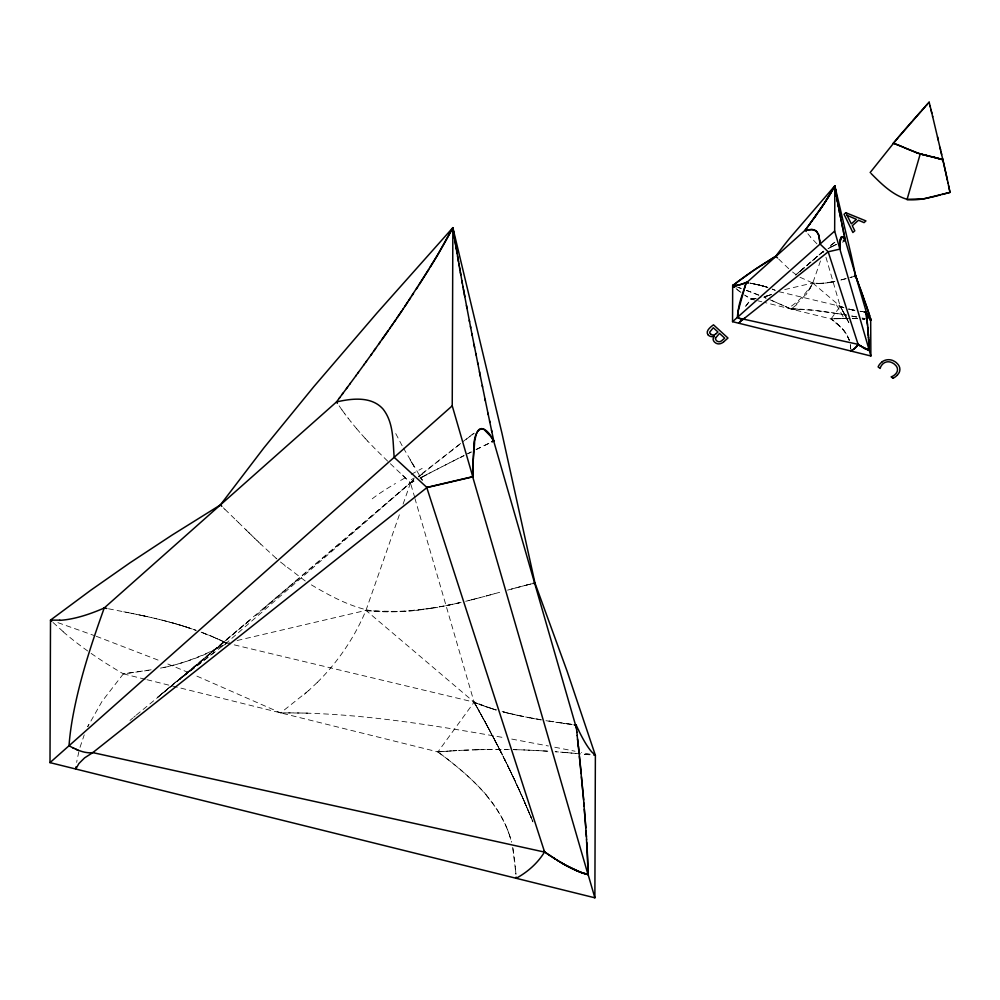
<?xml version="1.0" encoding="UTF-8"?>
<svg xmlns="http://www.w3.org/2000/svg" width="1000" height="1000" viewBox="0 0 1000 1000"><rect width="100%" height="100%" fill="white"/><g stroke="black" fill="none" stroke-linecap="round" stroke-linejoin="round"><path stroke-width="0.75" stroke-dasharray="5 3.75" d="M78.875 751.612L77.025 760.238A671.162 282.913 17 0 0 76.662 762.425M80.013 747.362L84.237 734.862M317.262 682.412C338.062 661.925 354.637 637.263 365.975 610.375L400.312 512.1M403.1 504.125L410.525 482.875L413.713 479.9M820.475 260.95L812.763 283.025L805.875 295.038M823.363 252.675L823.838 251.325M88.637 724.725L87.7 726.737L102.037 701.375L123.362 673.85L148.887 670.3M811.65 285.475L810.438 287.887M745.75 306.125L751.162 299.137L756.488 298.425M745.662 306.25L751.162 299.137L756.3 298.45M146.95 679.7L437.95 751.9L474.1 702.15L415 498.713M414.85 497.788L410.375 482.725L413.725 479.637M317.262 682.425L308.825 690.413M308.825 690.425L280.65 712.875L194.05 674.875M304.413 694.325L306.637 692.375M136.325 715.062L182.55 677.05L226.5 643.012L414.4 479.438M800.713 270.975L823.1 251.5M812.387 260.812L825.062 249.775M412.537 480.863L263.087 608.862M823.438 251.125L795.625 275.075L803.812 268.075M255.662 615.712L413.225 480.438M800.425 270.925L822.812 251.7M130.025 720.413L132.725 718.112M133.625 717.35L135.425 715.825M798.125 272.887L803.863 268.012M214.537 652.075L179.713 679.325L251.012 619.288L157.3 697.55L298.712 578.763M179.713 679.325L223.1 642.887L157.3 697.55M796.925 304.513L791.1 309.037L769.95 299.75M834.425 242.5L827.688 247.838M459.613 444.462L418.438 476.788M834.9 242.188L828.475 247.275M460.613 443.45L418.913 476.05M473.575 433.462L463.013 441.6M472.088 434.875L474.288 433.175M466.2 439.312L472.925 434.125M418.35 476.9L420.562 475.238M419 476.213L422.75 473.725L418.888 476.25M230.362 643.938L226.5 643.012C206.363 655.713 183.5 663.475 160.275 668.175C184.762 663.875 207.587 653.5 229.4 642.325M829.675 247.775L827.987 248.7M831.825 246.675L832.8 246.225M829.887 247.725L832.163 246.55M829.013 248.175L828.325 248.525M833.138 246L834.312 245.45M832.575 246.287L833.363 245.938M426.438 474.712L459.2 457.938M424.862 475.737L426.725 474.787M836.075 244.562L835.25 244.925M423.013 476.688L425.262 475.538M421.812 477.062L463.925 455.55M423.275 476.55L419.862 478.05M460.138 457.688L464.087 455.7M421.188 477.612L422.1 477.15M420.275 478.062L421.312 477.537M467.125 453.938L471.163 451.912M468.088 453.688L471.312 452.062M476.062 449.462L490.4 442.625M476.225 449.613L484.513 445.513M484.338 445.6L490.225 442.713M390.375 463.713L410.525 482.875L415.225 480.575M414.025 481.175L410.525 482.875L407.1 479.5M413.025 481.662L413.65 481.362M412.863 481.525L410.375 482.725M411.775 482.275L410.525 482.875M769.575 295.138L771.162 294.5M769.388 295.212L760.537 297.7M767.962 295.712L764.688 296.712M846.287 278.55L840.138 280.2M494.888 593.625L503.312 591.3M845.625 278.725L839.987 280.238M489.762 595.013L495.788 593.375M490.675 594.775L484.35 596.487M507.525 590.15L512.35 588.837M486.45 595.913L488.562 595.35M849.775 277.6L852.45 276.875M511.213 589.15L516.862 587.625M850.3 277.45L852.312 276.913M484.875 596.337L470.175 600.188M515.962 587.875L527.038 584.975M518.062 587.312L520.175 586.75M480.125 597.612L475.913 598.713M521.388 586.438L524.4 585.65M473.2 599.425L474.7 599.025M525.9 585.262L527.413 584.875M473.8 599.263L466.4 601.125M526.512 585.1L529.675 584.3M528.625 584.562L530.737 584.038M467.463 600.862L469.575 600.337M530.438 584.113L531.938 583.737M465.65 601.312L467.163 600.938M784.725 289.575L812.763 283.025A61.662 54.05 -48.1 0 0 818.062 283.363L821.275 283.325A65.9 57.763 -48.1 0 0 822.9 283.25L835 281.438M237.113 640.525L365.975 610.375L389.85 611.763L414.087 610.6M461.112 602.4L435.35 607.712M458.088 603.112L459.6 602.762M459 602.9L447.488 605.425M452.038 604.462L453.55 604.138M834.9 281.45L833.15 281.825M834.762 281.488L834.225 281.6A98.138 86.037 -48.1 0 1 831.538 282.137L830.375 282.35M450.525 604.788L442.025 606.5M444.462 606.038L415.6 610.45M832.613 281.938L831.538 282.137A87.2 76.45 -48.1 0 1 828.838 282.587A79.362 69.575 -48.1 0 1 826.675 282.887L825.588 283.012A71.725 62.875 -48.1 0 1 823.975 283.163L821.125 283.337M437.788 607.288L431.4 608.362M151.125 669.788L123.362 673.85A294.163 124 17 0 1 90.9 653.238M829.912 282.425L828.838 282.587A78.938 69.2 -48.1 0 1 826.137 282.95A73.25 64.225 -48.1 0 1 824.112 283.163L823.438 283.212A62.75 55.012 -48.1 0 1 820.738 283.35A63.3 55.487 -48.1 0 1 818.062 283.363L812.763 283.025L799.987 277.225M432.312 608.225L402.7 611.45L373.387 611.087M755.9 298.512L751.162 299.137L746.488 296.275A71.112 29.975 17 0 1 745.088 295.363M506.838 827.938C493.15 795.738 465.3 772.375 437.95 751.9L441.788 751.587M437.95 751.9L452.137 750.863M443.062 751.488L458.688 750.475L453.425 750.775M825.95 257.238L840.212 306.312L831.038 318.95L838.988 318.463L831.038 318.95L764.475 302.438M849.6 318.363L831.038 318.95A79.162 33.375 17 0 1 839.4 325.825A66.287 27.938 17 0 1 843.363 330.012A73.737 31.088 17 0 1 849.112 339.913M449.538 751.025L450.838 750.938M462.638 750.275L458.663 750.475L473.288 749.837M463.938 750.212L482.738 749.587M474.613 749.8L478.675 749.675M478.663 749.675L507.6 749.525M847.3 318.325L838.988 318.463L847.65 318.337M482.725 749.587L485.462 749.538M486.812 749.525L511.838 749.613M797.975 309.1L791.1 309.037L785.212 306.388M307.712 713.1L280.65 712.875C355.838 712.288 430.337 724.725 504.15 737.688M852.675 318.45L853.4 318.475M852.312 318.438L855.962 318.587L853.037 318.463M853.763 318.488L857.362 318.663M856.338 318.612L857.438 318.675M541.95 750.812L524.612 749.963L550.725 751.375M543.413 750.9L547.8 751.175M862.663 319.037L864.938 319.237L861.912 318.988M565.513 752.513L555.138 751.688L575.938 753.45M566.987 752.638L590.887 754.875M371.9 610.975C349.625 606.725 328.988 595.337 309.575 583.812M589.4 754.737L581.912 754.013M571.075 724.375L572.087 724.5M571.263 724.262L545.7 720.525M570.062 724.237L571.875 724.475M567.638 723.913L570.462 724.287M568.05 723.962L563.413 723.337M823.662 311.45L829.987 312.35M563.013 723.275L564.025 723.413M861.312 311.438L862.5 311.613M862.537 311.65L861.775 311.537M561.013 722.987L562.025 723.138M560.612 722.938L553.65 721.9M861.462 311.488L860.013 311.275L861.012 311.425M557.038 722.412L558.038 722.562M862.1 311.588L860.725 311.35M831.25 312.55L835.062 313.15M552.087 721.663L553.05 721.812M550.887 721.475L545.388 720.6M549.125 721.2L550.1 721.363M836.338 313.35L846.562 315.113M541.15 719.775L523.325 716.45M541.3 719.925L535.887 718.975M540.337 719.75L537.425 719.25M846.475 315.1L813.175 310.188L791.1 309.037A105.05 68.425 3.4 0 0 792.913 307.625M535.513 718.913L531.862 718.238M511.737 739.075L548.438 746M533.6 718.562L531.675 718.2M851.688 316.05L856.838 317.013M851.862 316.087L858.125 317.262M852.438 309.925L854.95 310.387M854.35 310.3L853.525 310.15M530.538 717.987L512.112 714.125M528.812 717.663L529.775 717.837M749.975 283.125L750.837 283.288M852.675 309.975L854.65 310.363M554.775 747.225L575.062 751.225M751.475 283.412L753.637 283.85M750.088 283.137L756.225 284.387M863.275 318.263L864.562 318.525M861.975 318.012L865.512 318.712M108.488 608.787L127.975 612.612M123.737 611.775L130.525 613.125M128.825 612.775L135.612 614.163M590.288 754.275L581.413 752.487M131.375 613.288L138.162 614.688M753.413 283.8L754.275 283.975M852.925 310.025L850.562 309.513L852.862 310.012M754.062 283.938L755.575 284.25M522.238 716.35L523.175 716.538M136.463 614.338L140.7 615.225M755.138 284.163L757.513 284.675M139.012 614.862L143.25 615.763M519.45 715.763L520.363 715.95M141.55 615.4L145.8 616.325M142.4 615.588L150.9 617.463M755.763 284.288L758.162 284.812M144.1 615.95L144.95 616.138M517.587 715.362L505.825 712.6M757.087 284.575L762.05 285.775M146.65 616.512L153.45 618.05M851.25 309.675L848.725 309.088M848.625 309.062L850.325 309.462M758.375 284.862L757.95 284.775M151.75 617.663L158.55 619.263M757.65 284.7L759.562 285.15M759.025 285.012L760.1 285.275M154.3 618.25L161.112 619.9M511.2 713.9L509.4 713.475M778.85 291.663L840.212 306.312A50.213 21.85 -10.1 0 0 841.525 306.863L843.725 307.663A72.45 31.525 -10.1 0 1 840.062 306.337M234.237 644.862L474.1 702.15A197.8 86.075 -10.1 0 0 479.275 704.3L481.575 705.188M759.237 285.075L767.3 287.3M759.887 285.225L762.7 285.938M159.4 619.475L163.663 620.55M508.5 713.263L501.075 711.35M755.163 300.125L751.162 299.137A74.688 31.475 17 0 1 744.575 295.025M757.825 300.788L761.812 301.775M123.362 673.85L145.825 679.425M161.962 620.112L173.888 623.3M504.938 712.362L503.188 711.912M164.513 620.763L165.362 620.988A412.45 301.262 43.9 0 1 173.038 623.05L176.45 624.025M762.262 285.825L763.35 286.112M762.913 286L764 286.3M763.562 286.175L765.3 286.675M764.212 286.363L765.95 286.875M174.737 623.538L179 624.788M495.412 709.762L496.262 710L493.713 709.25M177.3 624.275L181.562 625.55M495.062 709.663L482.35 705.475M765.512 286.737L766.6 287.075M179.862 625.037L184.125 626.35M477.025 703.4L479.275 704.3A223.575 97.3 -10.1 0 0 488.1 707.475L492.887 709M766.162 286.938L767.25 287.288M182.413 625.812L186.675 627.163M492.15 708.675L473.938 702L483.237 718.5M766.812 287.137L767.887 287.5M184.975 626.613L196.05 630.337A322.837 235.812 43.9 0 0 165.375 621.075M767.463 287.35L767.675 287.425A81.8 59.75 43.9 0 0 765.725 286.812A93.75 68.475 43.9 0 0 763.138 286.062M187.537 627.438L190.938 628.575A286.913 209.575 43.9 0 1 196.05 630.35M57.95 622.663L95.025 635.825M843.838 307.7L840.212 306.312L812.763 283.025A60.15 52.737 -48.1 0 0 815.4 283.25A59.713 52.35 -48.1 0 0 818.062 283.363A59.35 52.025 -48.1 0 0 820.738 283.35M735.825 286.575L738.988 287.688A221.825 93.5 17 0 1 741.125 288.45M738.962 287.675L741.475 288.575M96.25 636.275L160.637 661.075M746.462 290.4L752.663 292.738M214.713 637.663L211.337 636.237A286.913 209.575 43.9 0 0 201.163 632.212L212.175 636.587M843.438 312.113L840.175 306.275L841.725 306.938M753.9 293.225L758.8 295.15M758.9 295.188L752.013 292.488A221.825 93.5 17 0 0 746.5 290.413M772.212 289.062L773.713 289.675M772.638 289.237L775 290.225M167.838 664L189.312 672.875M763.675 297.125L766.15 298.15L764.887 297.625M476.287 703.088L474.1 702.15L365.975 610.375M213.025 636.938L226.5 643.012A255.275 186.462 43.9 0 0 216.412 638.4L215.562 638.025M773.263 289.488L775.3 290.35M772.125 300.663L784.038 305.863M305.275 581.013L279.95 561.6M796.275 274.825L792.537 271.988M421.138 479.35L421.737 479.875M284.688 565.6L285.487 566.25M736.112 288.612L738.05 290.225A71.112 29.975 17 0 0 741.3 292.725M63.212 631.663L52.962 622.425M276.05 558.2L276.825 558.888M276.05 558.2L260.763 544.138M788.75 268.725L783.012 263.275M402.537 475.138L406.613 479.012M387.688 461.163L375.238 448.963M260.775 544.15L258.5 541.975M257 540.538L258.525 542M223.375 507.837L224.887 509.3M257.025 540.562L254.75 538.375M224.875 509.288L236.838 520.913M254.775 538.387L251.012 534.75M778.662 259.025L783.2 263.45M248.8 532.587L251.038 534.775M816.9 243.812L810.55 237.075M245.812 529.675L249.513 533.3M236.137 520.212L238.363 522.4M244.3 528.2L246.537 530.388M238.337 522.375L244.325 528.225M375.238 448.963L367.725 441.15M367.738 441.15L365.075 438.275M365.087 438.288L359.825 432.413M359.837 432.425L356.725 428.825M810.55 237.087L807.875 233.775M356.737 428.837L351.163 422.062M486.5 795.5C497.9 809.112 507.225 824.875 511.55 842.212M351.175 422.088L344.8 413.812M347.725 417.675L348.212 418.312M344.825 413.837L341.962 409.913M341.975 409.925L338.738 405.288M422.55 480.412L420.438 477.137L422.075 479.787M403.45 448.1L422.175 479.9M411.812 462.7L414.113 466.562L410.125 459.775M473.938 702L479.625 711.975L478.85 710.575M477.8 708.7L474.1 702.15L485.775 723.138M474.9 703.55L475.688 704.963M477.275 707.775L478.062 709.175M841.612 308.812L840.175 306.275L844.312 313.762M479.475 711.825L481.438 715.238M842.013 309.525L845.188 315.387M481.95 716.175L480.412 713.375M484.25 720.35L493.675 737.887M483.075 718.35L485.012 721.75M481.287 715.088L496.775 743.838M484.862 721.6L486.775 724.987M486.525 724.525L488.775 728.688M843.75 312.7L846.025 317.013M402.137 445.75L394.412 431.025M486.625 724.837L506.413 762.875M488.375 728.075L498.663 747.487M844.75 314.575L848.863 322.65L848.037 321.012M845.138 315.35L845.612 316.2M493.913 738.35L495.35 741.087M845.987 316.975L848.825 322.612M496.863 744.137L500.988 752.025M845.575 316.163L847.675 320.25M495.2 740.938L503.5 757.013M846.688 318.288L847.275 319.438M499.588 749.3L501.9 753.838M500.138 750.512L511.625 773.637M501.675 753.388L502.362 754.75M503.338 756.862L512.688 775.863M504.4 758.825L505.075 760.175M504.913 760.025L506.625 763.325M506.475 763.175L508.175 766.475M507.738 765.575L508.387 766.925M509.05 768.263L514.788 780.312M509.538 769.463L515.625 782.087M508.013 766.325L523.8 800.163M512.9 776.312L517.062 785.188M514.012 778.825L521.263 794.45M516.9 785.037L520.275 792.25M517.875 786.963L518.475 788.288M518.325 788.138L519.888 791.375M521.112 794.3L528.312 810.625M521.462 794.887L522.638 797.525M519.725 791.225L529.237 812.8M522.487 797.375L523.987 800.6M523.837 800.45L531.038 817.138M524.95 802.788L525.513 804.087M526.087 805.4L526.65 806.712M525.175 803.512L532.537 821.062M527.788 809.613L530.35 815.688M529.412 813.238L529.963 814.538M531.763 818.875L530.5 815.837L533 821.9M530.763 816.7L531.6 818.725M532.112 819.737L532.65 821.038M507.375 829.25L508.8 833.162M849.325 340.462L846.75 334.738A66.562 28.05 17 0 0 840.925 327.35L831.038 318.95A78.525 33.1 17 0 1 839.412 325.825A67.575 28.487 17 0 1 843.363 330.012A75.1 31.662 17 0 1 849.188 340.225M509.288 834.475L511.238 840.938M512.712 847.3L515.862 873.388M512.962 848.562L515.163 864.762M850.312 344.762L850.738 348.85M850.35 345.087L850.575 346.975M850.325 344.95L850.713 348.45M515.275 866L515.375 867.225M515.487 868.462L516.038 875.837L515.862 873.388M431.4 608.2A266.1 233.275 -48.1 0 1 365.913 610.675M411.275 479.812A475.613 41.95 -75.6 0 1 414.375 478.025M372.238 498.825A178.538 12.975 -25.1 0 1 395.5 483.462M400.625 480.45A178.538 12.975 -25.1 0 1 404.913 477.987M411.25 474.4A178.538 12.975 -25.1 0 1 422.175 468.387M216.412 638.4A255.188 186.4 43.9 0 1 226.5 643.012M87.737 651A294.163 124 17 0 1 63.025 631.675M201.163 632.163A322.837 235.812 43.9 0 1 211.363 636.087M523.375 716.413A328.8 143.088 -10.1 0 1 502.137 711.538M496.062 709.875A328.8 143.088 -10.1 0 1 492.088 708.713M437.75 751.938A294.075 123.963 17 0 1 486.838 795.5M812.675 282.987A130.213 90.05 14.6 0 1 811.538 285.425M835.45 245.037A44.675 0.75 -26.6 0 1 836.625 244.438M833.662 245.6A43.625 2.1 -25.6 0 1 834.812 245.012M836.475 304.9A168.775 53.475 49.3 0 1 843.487 317.562M841.525 306.863A55.087 23.975 -10.1 0 0 842.913 307.375A59.575 25.925 -10.1 0 0 843.763 307.675M771.488 294.387A82.95 60.587 43.9 0 1 763.925 296.887M740.95 292.475A74.688 31.475 17 0 1 736.188 288.725M790.938 308.85A132.9 56.025 17 0 1 823.725 311.588M807.438 290.413A98.2 64.325 3.9 0 1 790.975 306.413M852.788 309.9A72.45 31.525 -10.1 0 1 848.925 309.088M805.263 294.8A95.825 63.587 5.2 0 1 796.137 304.075M842.438 242.237A43.675 0.75 -26.6 0 1 845.275 240.812M514.65 749.663L513.225 749.625L524.612 749.963L514.637 749.663M831.425 246.637A44.6 1.538 -26 0 0 830.238 247.25A44.288 1.538 -26 0 1 831.475 246.612M808.538 290.763A110.75 75.875 10.8 0 0 810.263 287.825A110.55 75.738 10.8 0 1 808.538 290.763"/><path stroke-width="1.5" d="M50 762.625L50.5 620.112L90.612 590.35L130.025 562.775L172.162 535.025L220.375 504.95L263.888 447.875L313.8 386.688L376.863 313.15L452.85 227.688L501.987 433.35L534.963 583L567.112 671.225L595.375 755.3L594.875 897.812L50 762.625L452.238 405.825L452.85 227.688L437.4 255.325L419.162 284.725M870.675 318.788L870.875 355.988L732.55 321.675L732.675 285.487L752.862 270.938M870.875 355.988L834.663 231.088L834.825 185.863L789.513 238.425A170.525 52.85 -47.6 0 0 775.775 256.25L767.962 261.1M839.85 248.837L839.887 247.613M839.9 247.375L839.887 249.112L828.2 251.8L858.1 344.35L859.85 345.513L858.1 344.35L743.413 319.125A4.675 4.2 0.2 0 1 743.012 319.163L742.875 319.163A5.637 5.075 0.2 0 1 742.2 319.15L741.938 319.113M580.975 872.337L587.962 874.375L472.663 476.688L472.925 467.1M76.05 766.812A671.162 282.913 17 0 0 75.8 769.025L78.913 763.525L84.6 757.875L92.8 752.613L426.938 487.575L472.825 476.838L472.95 466.15M839.938 247.413L839.987 245.725M473.088 466.788L473.25 457.775M473.125 465.688L473.237 462.4M839.925 246.163C839.137 242.3 841.338 232.3 845.212 240.012L866.712 313.387M839.938 245.925L840.188 241.475M839.987 245.45L840.15 242.312M473.1 461.45L473.175 459.6M473.363 459.162L474.6 442.8M473.288 456.875L473.7 449.95M473.762 449.125C473.488 430.262 482.525 419.15 493.787 440.975L492.088 441.8M840.212 241.65L841.05 237.65A66.562 7.425 76.8 0 1 842.6 236.988L845.212 240.012L843.3 240.95M840.2 241.275L840.288 240.525M739.163 322.738L741.025 320.725M474.487 442.312L475.025 439.012M840.312 240.35L840.425 239.675M475.35 438.175C475.95 434.263 478.175 426.4 483.6 429.162M871.087 173.5C881.5 184.013 892.5 195 907.1 199.338L920.25 153.875L923.538 154.75M745.738 284.012L738.175 310.938A177.625 55.05 -47.6 0 0 737.375 317.387L739.262 318.337A9.65 8.675 0.2 0 0 741.938 319.137M339.825 397.488L336.488 401.95L104.25 607.95C91.088 644.625 78.863 681.862 72.175 720.337A699.663 216.85 -47.6 0 0 69.025 745.75L72.675 747.7A67.875 61.05 0.2 0 0 74.075 748.4L75.963 749.262A54.812 49.312 0.2 0 0 77.888 750.075L80.838 751.15A29.2 26.263 0.2 0 0 89.637 752.825L90.7 752.763A18.713 16.838 0.2 0 0 92.8 752.613L544.938 852.175M746.025 283.212L805.275 230.1L810.312 223.325M870.238 319.738L871 319.812L869.338 314.725A221.825 24.75 76.8 0 0 865.925 304.538L855.662 276.075A170.538 19.025 76.8 0 0 850.825 253.637L834.825 185.863L824.725 202.7L809.062 225.012M430.062 267.45L431.388 265.3M829.038 195.963L829.375 195.413A87.362 27.075 -47.6 0 0 834.837 185.85A94.375 29.25 -47.6 0 1 826.938 199.25M428.75 269.575L402.775 309.525M828.7 196.5L822.225 206.45M426.675 487.25L544.575 851.925C537.762 863.125 527.65 872.013 516.225 878.3L516.138 877.075M416.337 289.088L417.75 286.9M858.1 344.35L857.3 345.525A19.188 17.262 0.2 0 1 854.712 348.387A19.8 17.812 0.2 0 1 853.312 349.5M412.05 295.625L413.488 293.45M409.15 300.012L410.6 297.812M407.688 302.2L404.75 306.588M403.275 308.788L391.188 326.413M401.775 310.988L397.275 317.587M821.85 207.013L819.938 209.812M394.25 322L395.763 319.788M389.65 328.625L392.725 324.212M818.775 211.488L819.55 210.362A156.312 48.45 -47.6 0 0 825.188 202A132.713 41.137 -47.6 0 0 826.975 199.237M819.55 210.362L814.8 217.113M390.163 327.887L370.825 355.213M388.113 330.838L381.9 339.688M378.762 344.125L380.325 341.9M816.413 214.862L805.275 230.1L806.2 231.462M374.012 350.775L375.6 348.562M814.4 217.675L813.587 218.8M371.887 353.738L366.025 361.875M363.875 364.85L366.55 361.138M364.412 364.1L357.925 373M811.55 221.625L812.362 220.5M355.75 375.962L358.475 372.262M356.3 375.225L349.75 384.125M870.138 172.575L898.413 137.15M346.45 388.575L350.3 383.387M342.038 394.525L347.55 387.1M339.263 398.237L343.137 393.038M898.413 145.113L893.312 143.2L927.638 103.875M899.137 136.287L909.513 124.275M910.263 123.425L911.762 121.713M912.513 120.862L920.8 111.5M923.075 108.95L921.562 110.65M925.35 106.412L923.838 108.112M928.4 103.025L929.15 102.188L930.325 106.962M929.15 102.188L926.112 105.562M897.475 374.975L899.15 372.65A9.137 8.225 0.2 0 0 898.1 364.5L896.363 362.688A15.588 14.025 0.2 0 0 894.987 361.675L893.05 360.625A10.188 9.162 0.2 0 0 888.45 359.7A10.012 9.012 0.2 0 0 882.25 361.712M716.213 333.575L717.975 332.013L713.3 327.75L709.712 332.125A2.338 2.1 0.2 0 0 709.875 332.925L710.375 333.675M732.55 321.675L834.663 231.088M723.688 341.825L727.975 338.038L713.487 324.825C711 326.65 704.663 331.238 708.312 335.05M744.75 317.962L743.413 319.125A12.575 11.312 0.2 0 0 741.012 320.712M828.2 251.8L743.413 319.125L739 318.225A16.962 15.263 0.2 0 1 738.188 317.825C736.85 306.65 742.95 293.637 746.312 282.4L748.2 282.775M882.262 361.737L880.7 363.125A12.6 11.338 0.2 0 0 878.125 366.912L880.163 368.45A10.05 9.038 0.2 0 1 882.688 364.087L883.288 363.537A7.438 6.688 0.2 0 1 887.525 361.812A7.987 7.188 0.2 0 1 891.888 362.625L893.425 363.462A13.5 12.15 0.2 0 1 894.538 364.275L895.987 365.725A7.65 6.875 0.2 0 1 897.463 368.913A7.062 6.35 0.2 0 1 896.125 373.35L895.625 373.925A10.388 9.338 0.2 0 1 891.112 376.863L892.875 378.175M732.987 285.788L737.337 281.975A221.825 68.75 -47.6 0 1 746.95 275.025L755.55 269.125M753.763 270.325L758.238 267.35M756.45 268.525L775.8 256.25L777.513 257.913M759.125 266.762L767.075 261.65M852.362 350.15L850.888 350.725M843.888 240.6L845.212 240.012L844.338 235.85M491.938 441.65L493.625 440.825L490.825 436.613M940.188 194.988L931.25 197.312M941.963 194.5L950 192.387L949.862 191.713M854.05 276.462L855.662 276.075L854.325 276.4M855 276.238L855.662 276.075M532.85 583.513L534.963 583M426.775 487.425L472.663 476.688M735.05 285.5L732.675 285.487L734.25 286.962M59.875 620.15L50.5 620.112L51.725 621.275M735.825 286.575L732.675 285.487L736.637 285.363A71.112 22.037 -47.6 0 0 742.862 283.775L746.963 282.525M907.1 199.338L923.787 198.812L950 192.387L947.5 180.562A211.262 23.575 76.8 0 0 942.85 159.713L932.55 116.125M593.875 755.163L595.375 755.3L592 752.175A289.513 32.3 76.8 0 1 578.5 730.088M869.862 319.7L871 319.812L869.963 318.812A77.15 8.612 76.8 0 1 869.688 318.488L869.6 318.363A71.675 8 76.8 0 1 869.212 317.838A71.237 7.95 76.8 0 1 867.513 314.975L867.175 314.325A77.812 8.688 76.8 0 1 866.838 313.625L866.55 313.05A83.263 9.287 76.8 0 1 866.125 312.125L864.087 311.863M864.275 311.85L866.075 312.087L866.225 313.025M864.938 348.5L869.163 350.075C868.425 337.537 868.288 323.425 865.4 312.038M866.125 312.125L865.35 312.025M574.712 724.85L576.138 725.025L578.488 729.987M574.113 724.762L575.125 724.9M865.037 311.988L864.325 311.887M747.613 282.663L748.475 282.825M59.737 620.337A294.163 91.175 -47.6 0 0 104.225 608L106.8 608.45M746.538 282.45L746.312 282.4A74.688 23.15 -47.6 0 1 735.013 285.55M104.25 607.95L105.1 608.112M869.712 319.55L871 319.812L869.575 318.337A71.112 7.938 76.8 0 1 867.35 314.662L866.963 313.888M931.112 156.562L932.062 156.788M928.275 155.9L930.875 156.5M926.263 155.425L942.85 159.713L934.075 157.262M926.85 155.562L928.787 156.012M923.425 154.725L927.337 155.675M932.537 156.9L935.138 157.525M925.2 155.162L926.375 155.45M925.9 155.338L924.013 154.875M924.837 155.075L922.6 154.512M935.85 157.7L941.462 159.262A67.463 61.562 4.6 0 1 942.85 159.713M923.05 154.625L919.325 153.613M922.125 154.388L921.188 154.137M920.725 154.012L917.05 152.912M919.2 153.575L906.025 148.463M916.825 152.838L898.75 145.25M893.312 143.2L902.738 146.975M732.675 285.487L733.938 285.925M580.413 872.212L575.887 870.375M575.487 870.2L565.1 864.862M903.725 147.425L903.062 147.125M904.375 147.713L905.7 148.312M864.837 348.45L863.65 347.825M566.9 865.85L581.25 872.525A53.225 47.888 0.2 0 0 588.112 874.538L594.875 897.812M566.413 865.65L564.113 864.362M863.45 347.725L861.062 346.3M860.138 345.7L867.412 349.575A13.513 12.163 0.2 0 0 869.163 350.087A177.625 19.825 76.8 0 0 868.9 343.363L868.825 342.625M863.162 347.55L863.35 347.663A35.225 31.688 0.2 0 0 864.737 348.4A29.688 26.713 0.2 0 0 865.438 348.75A19.425 17.475 0.2 0 0 867.875 349.738A12.912 11.612 0.2 0 0 869.163 350.075M564.212 864.35L565.262 865.013A131.387 118.188 0.2 0 0 573.475 869.287M564.362 864.5L562.438 863.325M563.737 864.137L559.587 861.688M563.475 864L561.55 862.812M561.712 862.962L559.8 861.762M560.837 862.438L556.975 860.075M483.762 429.175L490.438 436.075M558.062 860.7L559.087 861.375M557.188 860.163L558.212 860.85M557.35 860.312L556.6 859.837M555.462 859.075L556.487 859.762M554.6 858.525L555.625 859.225M860.225 345.763L861.012 346.262M860.788 346.112L859.562 345.325M553.65 857.962L555.125 858.913M553.75 857.975L554.763 858.675M552.888 857.425L553.9 858.125M553.288 857.725L552.038 856.862M551.188 856.312L552.188 857.013M549.275 855.1L551.337 856.462M549.487 855.188L550.487 855.9M547.463 853.888L549.637 855.337M548.787 854.775L546.938 853.487M546.1 852.925L547.1 853.637M546.25 853.075L545.65 852.663M544.412 851.787L545.413 852.5M733.487 286.262L734.338 287.038M819.9 243.875L828.238 251.838M220.375 504.95L221.875 506.388M337.388 403.288L336.488 401.95C351.737 398.462 371.312 395.988 382.95 408.95C393.75 422.5 392.788 440.988 394.175 457.337L426.812 487.375M845.062 239.812L844.963 238.837M868.6 316.9L868.175 316.188M856.287 277.712L857.212 280.2M857.525 281.038L858.45 283.55M858.763 284.4L859.075 285.25M544.1 850.65L544.575 851.925M859.712 286.962L860.65 289.55M860.962 290.425L861.6 292.188M861.912 293.062L862.55 294.85M862.862 295.75L863.5 297.55M863.825 298.463L864.463 300.3M864.788 301.225L865.438 303.1M865.763 304.037L869.675 315.75M493.625 440.825L576.538 728.587M452.238 405.825L472.825 476.838M930.037 105.812L931.287 110.95M930.925 109.45L931.812 113.088M931.488 111.737L932.7 116.737M937.525 136.888L938.288 140.087M939.975 147.3L940.638 150.1M941.1 152.1L941.65 154.5M942.575 158.512L947.425 180.212M947.862 182.262L948.012 182.938M948.587 185.65L948.875 187M949.163 188.35L949.438 189.7M491.5 430.138L493.787 440.975M949.587 190.375L949.725 191.05M844.712 237.65L843.4 231.388M843.975 234.125L841.875 223.925M489.562 420.863L491.825 431.688M487.95 413.15L489.888 422.413M485.087 399.3L488.275 414.7M842.925 229.037L843.088 229.825M843 229.425L842.288 225.925M480.062 374.762L485.4 400.838M841.725 223.2L842.125 225.15M482.25 385.475L482.562 387.013M841.025 219.725L841.812 223.588M838.913 209L841.338 221.262M479.45 371.712L480.375 376.3M471.9 333.825L479.762 373.237M477.6 362.575L477.912 364.087M475.775 353.462L476.087 354.975M840.638 217.787L840.188 215.487A170.362 19.013 76.8 0 1 839.5 212.05L839.062 209.762M473.975 344.375L474.575 347.4M839.875 213.95L839.5 212.05M470.438 326.312L472.2 335.325M469.288 320.325L470.737 327.812M839 209.438L836.963 198.55M469.575 321.825L466.45 305.462M837.925 203.738L838.625 207.488M838.2 205.238L838.413 206.363M467.013 308.425L461.838 280.562M837.5 201.5L837.987 204.112M464.237 293.688L464.787 296.625M463.425 289.288L463.975 292.213M837.438 201.137L836.388 195.275M462.887 286.375L463.162 287.838M462.362 283.463L455.213 242.45M836.838 197.825L834.875 186.2M460.788 274.788L460.275 271.913M460.025 270.475L459.513 267.613M459.263 266.188L458.762 263.35M836.325 194.913L835.95 192.775M458.525 261.938L458.025 259.113M457.55 256.3L457.788 257.7M835.888 192.413L835.475 189.963M457.062 253.5L456.6 250.712M455.9 246.562L456.362 249.325M455.675 245.188L453.9 234.325M835.425 189.613L835.088 187.55M454.988 241.088L453.263 230.325M834.925 186.537L835.138 187.887A99.625 11.113 76.8 0 0 837.788 203.012M453.688 232.987L452.85 227.688L453.062 229M834.825 185.863L834.975 186.875M575.988 724.875L576.925 732.138M866.275 313.9L866.413 314.825M576.775 731.988L577.312 735.675M577.55 739.05L578.3 746.05M577.163 735.525L581.25 773.612M866.575 316.575L866.8 318.387M866.663 317.462L866.762 318.35M578.45 746.2L579.188 753.15M866.85 319.225L866.988 320.138M866.938 320.1L867.075 321.012M579.388 756.45L583.675 799.887M867.125 321.85L867.25 322.75M867.212 322.713L867.337 323.6M867.412 324.462L867.463 325.275M581.425 776.812L584.212 806.25M867.625 326.962L867.738 327.837M867.7 327.8L867.812 328.663M867.85 329.45L868.162 332.75M819.675 240.413L818.55 234.438L815.95 230.863L811.712 229.45L805.275 230.1L812.575 229.55A66.562 20.625 -47.6 0 1 816.875 231.65L818.962 235.725L819.85 243M583.787 802.925L585.862 827.8M868.125 332.713L868.238 333.55M868.2 333.512L868.363 335.125M584.312 809.25L586.45 836.663M868.263 334.3L868.425 335.913M819.7 240.7L819.925 244.163M850.837 350.175L850.913 351.037A21.475 19.312 0.2 0 0 858.213 344.4M868.438 336.65L868.538 337.463M868.5 337.413L868.587 338.225M868.688 339.725L868.637 338.975L868.787 341.2M585.913 830.638L586.638 839.562M868.737 341.163L868.863 342.663M586.475 839.425L587.112 848.1A699.663 78.062 76.8 0 1 588.125 874.538M586.65 842.288L586.962 847.95A699.663 78.062 76.8 0 1 587.975 874.388M452.938 227.638A344.137 106.662 -47.6 0 1 431.325 265.325M74.075 748.4A68.6 61.7 0.2 0 1 72.675 747.7M77.888 750.075A54.9 49.375 0.2 0 1 75.963 749.262M588.075 874.65A67.763 60.963 0.2 0 1 573.525 869.2M869.087 350.15A23.25 20.913 0.2 0 1 863.363 347.575M868.863 343.325A177.625 19.825 76.8 0 1 869.125 350.05M840.337 239.387A73.175 8.162 76.8 0 1 845.025 239.625M738.913 323.212A9.775 8.8 0.2 0 1 743.487 319.275M869.963 318.812A76.963 8.588 76.8 0 1 869.688 318.488M869.6 318.363A71.75 8 76.8 0 1 869.212 317.838M931.225 197.15A79.338 69.55 -48.1 0 1 907.025 199.713M716.162 333.537A4.975 4.475 0.2 0 1 713.35 335.012A3.55 3.188 0.2 0 1 710.425 333.65M723.65 341.8A7.237 6.513 0.2 0 1 718.825 343.9A5.525 4.975 0.2 0 1 715 342.463A5.238 4.713 0.2 0 1 713.125 339.263A5.387 4.85 0.2 0 1 714.525 336.15L714.5 336.138A5.2 4.675 0.2 0 1 708.25 335.087M897.412 374.938A12.512 11.262 0.2 0 1 892.913 378.25M715.512 338.1L715.475 338.438A2.837 2.55 0.2 0 0 715.65 339.412L716.25 340.337A3.688 3.325 0.2 0 0 719.325 341.737A5.188 4.662 0.2 0 0 722.312 340.175L724.712 338.162L719.5 333.4L715.512 338.1M845.837 212.712L844.062 214.288L852.887 232.512L854.8 230.825L852.288 225.738L858.512 220.225L864.038 222.625L865.95 220.925L845.837 212.712M846.762 215.062L846.912 215.35A7.638 6.863 0.2 0 1 847.475 216.175L851.325 223.85L856.413 219.338L847.962 215.738A8.263 7.425 0.2 0 1 846.762 215.05"/></g></svg>
